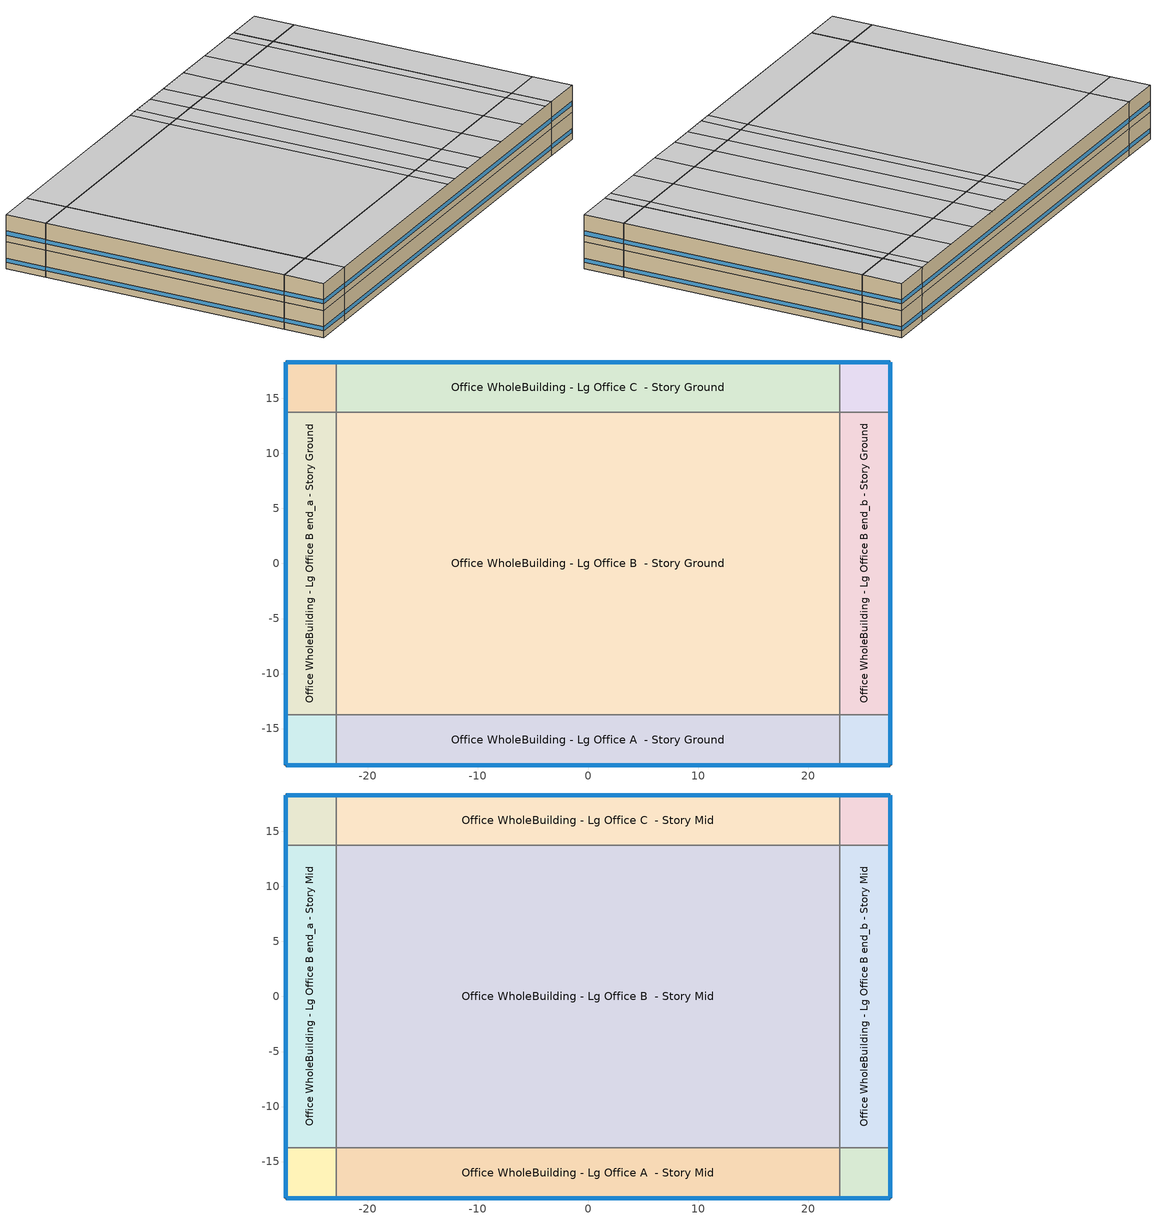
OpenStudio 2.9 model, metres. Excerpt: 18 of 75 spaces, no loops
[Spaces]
Office WholeBuilding - Lg Office A end_a - Story Ground
 floor ground: -27.47,-18.31 -27.47,-13.74 -22.9,-13.74 -22.9,-18.31 z0
 wall outside: -27.47,-13.74 -27.47,-18.31 -22.9,-18.31 z0:3.05
 wall to Office WholeBuilding - Lg Office B end_a - Story Ground: -22.9,-13.74 -27.47,-13.74 z0:3.05
 wall to Office WholeBuilding - Lg Office A  - Story Ground: -22.9,-18.31 -22.9,-13.74 z0:3.05
 window: -27.47,-13.77 -27.47,-18.29 / -27.44,-18.31 -22.92,-18.31 z0.76:1.22
Office WholeBuilding - Lg Office B end_a - Story Ground
 floor ground: -27.47,-13.74 -27.47,13.74 -22.9,13.74 -22.9,-13.74 z0
 wall outside: -27.47,13.74 -27.47,-13.74 z0:3.05
 wall to Office WholeBuilding - Lg Office C end_a - Story Ground: -22.9,13.74 -27.47,13.74 z0:3.05
 wall to Office WholeBuilding - Lg Office B  - Story Ground: -22.9,-13.74 -22.9,13.74 z0:3.05
 window: -27.47,13.71 -27.47,-13.71 z0.76:1.22
Office WholeBuilding - Lg Office C end_a - Story Ground
 floor ground: -27.47,13.74 -27.47,18.31 -22.9,18.31 -22.9,13.74 z0
 wall outside: -22.9,18.31 -27.47,18.31 -27.47,13.74 z0:3.05
 wall to Office WholeBuilding - Lg Office C  - Story Ground: -22.9,13.74 -22.9,18.31 z0:3.05
 window: -22.92,18.31 -27.44,18.31 / -27.47,18.29 -27.47,13.77 z0.76:1.22
Office WholeBuilding - Lg Office A  - Story Ground
 floor ground: -22.9,-18.31 -22.9,-13.74 22.9,-13.74 22.9,-18.31 z0
 wall outside: -22.9,-18.31 22.9,-18.31 z0:3.05
 wall to Office WholeBuilding - Lg Office B  - Story Ground: 22.9,-13.74 -22.9,-13.74 z0:3.05
 wall to Office WholeBuilding - Lg Office A end_b - Story Ground: 22.9,-18.31 22.9,-13.74 z0:3.05
 window: -22.87,-18.31 22.87,-18.31 z0.76:1.22
Office WholeBuilding - Lg Office B  - Story Ground
 floor ground: -22.9,-13.74 -22.9,13.74 22.9,13.74 22.9,-13.74 z0
 wall to Office WholeBuilding - Lg Office C  - Story Ground: 22.9,13.74 -22.9,13.74 z0:3.05
 wall to Office WholeBuilding - Lg Office B end_b - Story Ground: 22.9,-13.74 22.9,13.74 z0:3.05
Office WholeBuilding - Lg Office C  - Story Ground
 floor ground: -22.9,13.74 -22.9,18.31 22.9,18.31 22.9,13.74 z0
 wall outside: 22.9,18.31 -22.9,18.31 z0:3.05
 wall to Office WholeBuilding - Lg Office C end_b - Story Ground: 22.9,13.74 22.9,18.31 z0:3.05
 window: 22.87,18.31 -22.87,18.31 z0.76:1.22
Office WholeBuilding - Lg Office A end_b - Story Ground
 floor ground: 22.9,-18.31 22.9,-13.74 27.47,-13.74 27.47,-18.31 z0
 wall outside: 22.9,-18.31 27.47,-18.31 27.47,-13.74 z0:3.05
 wall to Office WholeBuilding - Lg Office B end_b - Story Ground: 27.47,-13.74 22.9,-13.74 z0:3.05
 window: 27.47,-18.29 27.47,-13.77 / 22.92,-18.31 27.44,-18.31 z0.76:1.22
Office WholeBuilding - Lg Office B end_b - Story Ground
 floor ground: 22.9,-13.74 22.9,13.74 27.47,13.74 27.47,-13.74 z0
 wall outside: 27.47,-13.74 27.47,13.74 z0:3.05
 wall to Office WholeBuilding - Lg Office C end_b - Story Ground: 27.47,13.74 22.9,13.74 z0:3.05
 window: 27.47,-13.71 27.47,13.71 z0.76:1.22
Office WholeBuilding - Lg Office C end_b - Story Ground
 floor ground: 22.9,13.74 22.9,18.31 27.47,18.31 27.47,13.74 z0
 wall outside: 27.47,13.74 27.47,18.31 22.9,18.31 z0:3.05
 window: 27.44,18.31 22.92,18.31 / 27.47,13.77 27.47,18.29 z0.76:1.22
Office WholeBuilding - Lg Office A end_a - Story Mid
 floor to Office WholeBuilding - Lg Office A end_a - Story Ground: -27.47,-18.31 -27.47,-13.74 -22.9,-13.74 -22.9,-18.31 z3.05
 wall outside: -27.47,-13.74 -27.47,-18.31 -22.9,-18.31 z3.05:6.1
 wall to Office WholeBuilding - Lg Office B end_a - Story Mid: -22.9,-13.74 -27.47,-13.74 z3.05:6.1
 wall to Office WholeBuilding - Lg Office A  - Story Mid: -22.9,-18.31 -22.9,-13.74 z3.05:6.1
 window: -27.44,-18.31 -22.92,-18.31 / -27.47,-13.77 -27.47,-18.29 z3.81:4.27
 ceiling to Office WholeBuilding - Lg Office A end_a - Story Mid2: -22.9,-18.31 -22.9,-13.74 -27.47,-13.74 -27.47,-18.31 z6.1
Office WholeBuilding - Lg Office B end_a - Story Mid
 floor to Office WholeBuilding - Lg Office B end_a - Story Ground: -27.47,-13.74 -27.47,13.74 -22.9,13.74 -22.9,-13.74 z3.05
 wall outside: -27.47,13.74 -27.47,-13.74 z3.05:6.1
 wall to Office WholeBuilding - Lg Office C end_a - Story Mid: -22.9,13.74 -27.47,13.74 z3.05:6.1
 wall to Office WholeBuilding - Lg Office B  - Story Mid: -22.9,-13.74 -22.9,13.74 z3.05:6.1
 window: -27.47,13.71 -27.47,-13.71 z3.81:4.27
 ceiling to Office WholeBuilding - Lg Office B end_a - Story Mid2: -22.9,-13.74 -22.9,13.74 -27.47,13.74 -27.47,-13.74 z6.1
Office WholeBuilding - Lg Office C end_a - Story Mid
 floor to Office WholeBuilding - Lg Office C end_a - Story Ground: -27.47,13.74 -27.47,18.31 -22.9,18.31 -22.9,13.74 z3.05
 wall outside: -22.9,18.31 -27.47,18.31 -27.47,13.74 z3.05:6.1
 wall to Office WholeBuilding - Lg Office C  - Story Mid: -22.9,13.74 -22.9,18.31 z3.05:6.1
 window: -22.92,18.31 -27.44,18.31 / -27.47,18.29 -27.47,13.77 z3.81:4.27
 ceiling to Office WholeBuilding - Lg Office C end_a - Story Mid2: -22.9,13.74 -22.9,18.31 -27.47,18.31 -27.47,13.74 z6.1
Office WholeBuilding - Lg Office A  - Story Mid
 floor to Office WholeBuilding - Lg Office A  - Story Ground: -22.9,-18.31 -22.9,-13.74 22.9,-13.74 22.9,-18.31 z3.05
 wall outside: -22.9,-18.31 22.9,-18.31 z3.05:6.1
 wall to Office WholeBuilding - Lg Office B  - Story Mid: 22.9,-13.74 -22.9,-13.74 z3.05:6.1
 wall to Office WholeBuilding - Lg Office A end_b - Story Mid: 22.9,-18.31 22.9,-13.74 z3.05:6.1
 window: -22.87,-18.31 22.87,-18.31 z3.81:4.27
 ceiling to Office WholeBuilding - Lg Office A  - Story Mid2: 0,-18.31 0,-13.74 -22.9,-13.74 -22.9,-18.31 z6.1
 ceiling to SecondarySchool Auditorium A  - Story Mid2: 21.58,-18.31 21.58,-13.74 16.56,-13.74 16.56,-18.31 z6.1
 ceiling to SecondarySchool Cafeteria A  - Story Mid2: 11.77,-18.31 11.77,-13.74 7.39,-13.74 7.39,-18.31 z6.1
 ceiling to SecondarySchool Library A  - Story Mid2: 22.9,-18.31 22.9,-13.74 21.58,-13.74 21.58,-18.31 z6.1
 ceiling to SecondarySchool Kitchen A  - Story Mid2: 1.51,-18.31 1.51,-13.74 0,-13.74 0,-18.31 z6.1
 ceiling to SecondarySchool Mechanical A  - Story Mid2: 16.56,-18.31 16.56,-13.74 11.77,-13.74 11.77,-18.31 z6.1
 ceiling to SecondarySchool Lobby A  - Story Mid2: 4.45,-18.31 4.45,-13.74 1.51,-13.74 1.51,-18.31 z6.1
 ceiling to SecondarySchool Restroom A  - Story Mid2: 7.39,-18.31 7.39,-13.74 4.45,-13.74 4.45,-18.31 z6.1
Office WholeBuilding - Lg Office B  - Story Mid
 floor to Office WholeBuilding - Lg Office B  - Story Ground: -22.9,-13.74 -22.9,13.74 22.9,13.74 22.9,-13.74 z3.05
 wall to Office WholeBuilding - Lg Office C  - Story Mid: 22.9,13.74 -22.9,13.74 z3.05:6.1
 wall to Office WholeBuilding - Lg Office B end_b - Story Mid: 22.9,-13.74 22.9,13.74 z3.05:6.1
 ceiling to Office WholeBuilding - Lg Office B  - Story Mid2: 0,-13.74 0,13.74 -22.9,13.74 -22.9,-13.74 z6.1
 ceiling to SecondarySchool Auditorium B  - Story Mid2: 21.58,-13.74 21.58,13.74 16.56,13.74 16.56,-13.74 z6.1
 ceiling to SecondarySchool Cafeteria B  - Story Mid2: 11.77,-13.74 11.77,13.74 7.39,13.74 7.39,-13.74 z6.1
 ceiling to SecondarySchool Library B  - Story Mid2: 22.9,-13.74 22.9,13.74 21.58,13.74 21.58,-13.74 z6.1
 ceiling to SecondarySchool Kitchen B  - Story Mid2: 1.51,-13.74 1.51,13.74 0,13.74 0,-13.74 z6.1
 ceiling to SecondarySchool Mechanical B  - Story Mid2: 16.56,-13.74 16.56,13.74 11.77,13.74 11.77,-13.74 z6.1
 ceiling to SecondarySchool Lobby B  - Story Mid2: 4.45,-13.74 4.45,13.74 1.51,13.74 1.51,-13.74 z6.1
 ceiling to SecondarySchool Restroom B  - Story Mid2: 7.39,-13.74 7.39,13.74 4.45,13.74 4.45,-13.74 z6.1
Office WholeBuilding - Lg Office C  - Story Mid
 floor to Office WholeBuilding - Lg Office C  - Story Ground: -22.9,13.74 -22.9,18.31 22.9,18.31 22.9,13.74 z3.05
 wall outside: 22.9,18.31 -22.9,18.31 z3.05:6.1
 wall to Office WholeBuilding - Lg Office C end_b - Story Mid: 22.9,13.74 22.9,18.31 z3.05:6.1
 window: 22.87,18.31 -22.87,18.31 z3.81:4.27
 ceiling to Office WholeBuilding - Lg Office C  - Story Mid2: 0,13.74 0,18.31 -22.9,18.31 -22.9,13.74 z6.1
 ceiling to SecondarySchool Auditorium C  - Story Mid2: 21.58,13.74 21.58,18.31 16.56,18.31 16.56,13.74 z6.1
 ceiling to SecondarySchool Cafeteria C  - Story Mid2: 11.77,13.74 11.77,18.31 7.39,18.31 7.39,13.74 z6.1
 ceiling to SecondarySchool Library C  - Story Mid2: 22.9,13.74 22.9,18.31 21.58,18.31 21.58,13.74 z6.1
 ceiling to SecondarySchool Kitchen C  - Story Mid2: 1.51,13.74 1.51,18.31 0,18.31 0,13.74 z6.1
 ceiling to SecondarySchool Mechanical C  - Story Mid2: 16.56,13.74 16.56,18.31 11.77,18.31 11.77,13.74 z6.1
 ceiling to SecondarySchool Lobby C  - Story Mid2: 4.45,13.74 4.45,18.31 1.51,18.31 1.51,13.74 z6.1
 ceiling to SecondarySchool Restroom C  - Story Mid2: 7.39,13.74 7.39,18.31 4.45,18.31 4.45,13.74 z6.1
Office WholeBuilding - Lg Office A end_b - Story Mid
 floor to Office WholeBuilding - Lg Office A end_b - Story Ground: 22.9,-18.31 22.9,-13.74 27.47,-13.74 27.47,-18.31 z3.05
 wall outside: 22.9,-18.31 27.47,-18.31 27.47,-13.74 z3.05:6.1
 wall to Office WholeBuilding - Lg Office B end_b - Story Mid: 27.47,-13.74 22.9,-13.74 z3.05:6.1
 window: 22.92,-18.31 27.44,-18.31 / 27.47,-18.29 27.47,-13.77 z3.81:4.27
 ceiling to SecondarySchool Library A  - Story Mid2: 27.47,-18.31 27.47,-13.74 22.9,-13.74 22.9,-18.31 z6.1
Office WholeBuilding - Lg Office B end_b - Story Mid
 floor to Office WholeBuilding - Lg Office B end_b - Story Ground: 22.9,-13.74 22.9,13.74 27.47,13.74 27.47,-13.74 z3.05
 wall outside: 27.47,-13.74 27.47,13.74 z3.05:6.1
 wall to Office WholeBuilding - Lg Office C end_b - Story Mid: 27.47,13.74 22.9,13.74 z3.05:6.1
 window: 27.47,-13.71 27.47,13.71 z3.81:4.27
 ceiling to SecondarySchool Library B  - Story Mid2: 27.47,-13.74 27.47,13.74 22.9,13.74 22.9,-13.74 z6.1
Office WholeBuilding - Lg Office C end_b - Story Mid
 floor to Office WholeBuilding - Lg Office C end_b - Story Ground: 22.9,13.74 22.9,18.31 27.47,18.31 27.47,13.74 z3.05
 wall outside: 27.47,13.74 27.47,18.31 22.9,18.31 z3.05:6.1
 window: 27.44,18.31 22.92,18.31 / 27.47,13.77 27.47,18.29 z3.81:4.27
 ceiling to SecondarySchool Library C  - Story Mid2: 27.47,13.74 27.47,18.31 22.9,18.31 22.9,13.74 z6.1
[Site]
Buffalo Niagara Intl Ap_NY_USA: Latitude {deg}=42.93; Longitude {deg}=-78.73; Time Zone {hr}=-5; Elevation {m}=215; Terrain=City
[Site:WaterMainsTemperature]
Calculation Method=Correlation; Annual Average Outdoor Air Temperature {C}=8.96667; Maximum Difference In Monthly Average Outdoor Air Temperatures {deltaC}=26.2
[SizingPeriod:DesignDay] Barometric Pressure {Pa}=98769; Sky Clearness=0; Rain Indicator=0; Snow Indicator=0; Day of Month=21; Daylight Saving Time Indicator=0; Humidity Indicating Type=Wetbulb; Dry-Bulb Temperature Range Modifier Type=DefaultMultipliers
Name | Maximum Dry-Bulb Temperature {C} | Daily Dry-Bulb Temperature Range {deltaC} | Humidity Indicating Conditions at Maximum Dry-Bulb | Wind Speed {m/s} | Wind Direction {deg} | Month | Day Type | Solar Model Indicator | ASHRAE Taub | ASHRAE Taud
Buffalo Niagara Intl Ap Ann Clg .4% Condns DB=>MWB 1 | 30.3 | 9.3 | 21.8 | 5.7 | 240 | 7 | SummerDesignDay | ASHRAETau | 0.462 | 2.001
Buffalo Niagara Intl Ap Ann Clg .4% Condns WB=>MDB 1 | 27.8 | 9.3 | 23.8 | 5.7 | 240 | 7 | SummerDesignDay | ASHRAETau | 0.462 | 2.001
Buffalo Niagara Intl Ap Ann Htg 99.6% Condns DB 1 | -16.3 | 0 | -16.3 | 5.1 | 270 | 1 | WinterDesignDay | ASHRAEClearSky
[ClimateZones]
Climate Zone Institution Name 1=ASHRAE; Climate Zone Document Name 1=ANSI/ASHRAE Standard 169; Climate Zone Document Year 1=2006; Climate Zone Value 1=6A
[Building]
DOE Ref Pre-1980|LargeOffice|SecondarySchool: Default Construction Set=Res DOE Ref Pre-1980 - Office - ASHRAE 169-2013-6A; Standards Building Type=Office
[Site:GroundTemperature:BuildingSurface]
19.527, 19.502, 19.536, 19.598, 20.002, 21.64, 22.225, 22.375, 21.449, 20.121, 19.802, 19.633
[DefaultConstructionSet]
Res DOE Ref Pre-1980 - Office - ASHRAE 169-2013-6A: Default Exterior Surface Constructions=Default Surface Constructions 1; Default Interior Surface Constructions=Default Surface Constructions 2; Default Ground Contact Surface Constructions=Default Surface Constructions 3; Default Exterior SubSurface Constructions=Default Sub Surface Constructions 1; Default Interior SubSurface Constructions=Default Sub Surface Constructions 2; Interior Partition Construction=Typical Interior Partition
[DefaultSurfaceConstructions]
Name | Floor Construction | Wall Construction | Roof Ceiling Construction
Default Surface Constructions 1 | Typical Insulated Exterior Mass Floor | Typical Insulated Exterior Mass Wall R-6.9 | Typical IEAD Roof R-16.67
Default Surface Constructions 2 | Typical Interior Floor | Typical Interior Wall | Typical Interior Ceiling
Default Surface Constructions 3 | ext-slab-mass | Typical Insulated Basement Mass Wall
[Construction]
Typical Insulated Exterior Mass Floor: 4 in. Normalweight Concrete Floor, Typical Carpet Pad
Typical Insulated Exterior Mass Wall R-6.9: 1IN Stucco, 8IN CONCRETE HW RefBldg, Typical Insulation R-4.51, 1/2IN Gypsum
Typical IEAD Roof R-16.67: Roof Membrane, Typical Insulation R-15.55, Metal Roof Surface
Typical Interior Floor: 100mm Normalweight concrete floor, CP02 CARPET PAD
Typical Interior Wall: G01 13mm gypsum board, G01 13mm gypsum board
Typical Interior Ceiling: CP02 CARPET PAD, 100mm Normalweight concrete floor
ext-slab-mass: HW CONCRETE, CP02 CARPET PAD
Typical Insulated Basement Mass Wall: 8 in. Concrete Block Basement Wall
U 0.62 SHGC 0.41 Simple Glazing Window U-0.62 SHGC 0.41: U 0.62 SHGC 0.41 Simple Glazing U-1.23 SHGC 0.41
U 0.62 SHGC 0.41 Simple Glazing Window U-0.62 SHGC 0.41 1: U 0.62 SHGC 0.41 Simple Glazing U-1.23 SHGC 0.41 1
Typical Insulated Metal Door: F08 Metal surface, Typical Insulation
U 0.88 SHGC 0.16 Sgl Ref-A-L Clr 6mm: REF A CLEAR LO 6MM
Typical Overhead Door: Typical Insulation
Typical Interior Window: Clear 3mm
Typical Interior Door; Typical Interior Partition: G05 25mm wood
InteriorFurnishings 1: Std Wood 6inch 1
[Material:NoMass] Roughness=Smooth; Thermal Absorptance=0.9; Solar Absorptance=0.7
Name | Thermal Resistance {m2-K/W} | Visible Absorptance
Typical Insulation R-4.51 | 0.793917 | 0.7
Typical Carpet Pad; CP02 CARPET PAD | 0.21648 | 0.8
Typical Insulation R-15.55 | 2.73841 | 0.7
Typical Insulation | 0.0282222 | 0.7
[Material]
Name | Roughness | Thickness {m} | Conductivity {W/m-K} | Density {kg/m3} | Specific Heat {J/kg-K} | Thermal Absorptance | Solar Absorptance | Visible Absorptance
4 in. Normalweight Concrete Floor | MediumRough | 0.1016 | 2.31 | 2322 | 832 | 0.9 | 0.7 | 0.7
1IN Stucco | Smooth | 0.0253 | 0.6918 | 1858 | 837 | 0.9 | 0.7 | 0.92
8IN CONCRETE HW RefBldg | Rough | 0.2032 | 1.311 | 2240 | 836.8 | 0.9 | 0.7 | 0.7
1/2IN Gypsum | Smooth | 0.0127 | 0.16 | 784.9 | 830 | 0.9 | 0.4 | 0.4
Roof Membrane | VeryRough | 0.0095 | 0.16 | 1121.29 | 1460 | 0.9 | 0.7 | 0.7
Metal Roof Surface; F08 Metal surface | Smooth | 0.0008 | 45.28 | 7824 | 500 | 0.9 | 0.7 | 0.7
100mm Normalweight concrete floor | MediumRough | 0.1016 | 2.31045 | 2322 | 832.557 |  | 0 | 0
G01 13mm gypsum board | Smooth | 0.0127 | 0.160031 | 800.001 | 1090.73 | 0.9 | 0.7 | 0.5
HW CONCRETE | Rough | 0.1016 | 1.31125 | 2240 | 837.36 | 0.9 | 0.7 | 0.7
8 in. Concrete Block Basement Wall | MediumRough | 0.2032 | 1.326 | 1842 | 912 | 0.9 | 0.7 | 0.7
G05 25mm wood | MediumSmooth | 0.0254 | 0.15 | 608 | 1630 | 0.9 | 0.5 | 0.5
Std Wood 6inch 1 | MediumSmooth | 0.15 | 0.12 | 540 | 1210 | 0.9 | 0.7 | 0.7
[DefaultSubSurfaceConstructions]
Name | Fixed Window Construction | Operable Window Construction | Door Construction | Glass Door Construction | Overhead Door Construction | Tubular Daylight Dome Construction | Tubular Daylight Diffuser Construction
Default Sub Surface Constructions 1 | U 0.62 SHGC 0.41 Simple Glazing Window U-0.62 SHGC 0.41 | U 0.62 SHGC 0.41 Simple Glazing Window U-0.62 SHGC 0.41 1 | Typical Insulated Metal Door | U 0.88 SHGC 0.16 Sgl Ref-A-L Clr 6mm | Typical Overhead Door | Typical Interior Window | Typical Interior Window
Default Sub Surface Constructions 2 | Typical Interior Window | Typical Interior Window | Typical Interior Door
[WindowMaterial:SimpleGlazingSystem] U-Factor {W/m2-K}=7; Solar Heat Gain Coefficient=0.41; Visible Transmittance=0.32
U 0.62 SHGC 0.41 Simple Glazing U-1.23 SHGC 0.41; U 0.62 SHGC 0.41 Simple Glazing U-1.23 SHGC 0.41 1
[WindowMaterial:Glazing] Optical Data Type=SpectralAverage; Infrared Transmittance at Normal Incidence=0; Front Side Infrared Hemispherical Emissivity=0.84; Conductivity {W/m-K}=0.9; Dirt Correction Factor for Solar and Visible Transmittance=1; Solar Diffusing=No
Name | Thickness {m} | Solar Transmittance at Normal Incidence | Front Side Solar Reflectance at Normal Incidence | Back Side Solar Reflectance at Normal Incidence | Visible Transmittance at Normal Incidence | Front Side Visible Reflectance at Normal Incidence | Back Side Visible Reflectance at Normal Incidence | Back Side Infrared Hemispherical Emissivity
REF A CLEAR LO 6MM | 0.006 | 0.066 | 0.341 | 0.493 | 0.08 | 0.41 | 0.37 | 0.4
Clear 3mm | 0.003 | 0.837 | 0.075 | 0.075 | 0.898 | 0.081 | 0.081 | 0.84
[BuildingStory] Nominal Floor to Floor Height {m}=3.048
Name | Nominal Z Coordinate {m}
Story Ground | 0
Story Mid | 3.048
[Space]
Name | Space Type | Building Story | Thermal Zone
Office WholeBuilding - Lg Office A end_a - Story Ground | Story Ground Blended Space Type | Story Ground | Zone Office WholeBuilding - Lg Office A end_a - Story Ground
Office WholeBuilding - Lg Office B end_a - Story Ground | Story Ground Blended Space Type | Story Ground | Zone Office WholeBuilding - Lg Office B end_a - Story Ground
Office WholeBuilding - Lg Office C end_a - Story Ground | Story Ground Blended Space Type | Story Ground | Zone Office WholeBuilding - Lg Office C end_a - Story Ground
Office WholeBuilding - Lg Office A  - Story Ground | Story Ground Blended Space Type | Story Ground | Zone Office WholeBuilding - Lg Office A  - Story Ground
Office WholeBuilding - Lg Office B  - Story Ground | Story Ground Blended Space Type | Story Ground | Zone Office WholeBuilding - Lg Office B  - Story Ground
Office WholeBuilding - Lg Office C  - Story Ground | Story Ground Blended Space Type | Story Ground | Zone Office WholeBuilding - Lg Office C  - Story Ground
Office WholeBuilding - Lg Office A end_b - Story Ground | Story Ground Blended Space Type | Story Ground | Zone Office WholeBuilding - Lg Office A end_b - Story Ground
Office WholeBuilding - Lg Office B end_b - Story Ground | Story Ground Blended Space Type | Story Ground | Zone Office WholeBuilding - Lg Office B end_b - Story Ground
Office WholeBuilding - Lg Office C end_b - Story Ground | Story Ground Blended Space Type | Story Ground | Zone Office WholeBuilding - Lg Office C end_b - Story Ground
Office WholeBuilding - Lg Office A end_a - Story Mid | Story Mid Blended Space Type | Story Mid | Zone Office WholeBuilding - Lg Office A end_a - Story Mid
Office WholeBuilding - Lg Office B end_a - Story Mid | Story Mid Blended Space Type | Story Mid | Zone Office WholeBuilding - Lg Office B end_a - Story Mid
Office WholeBuilding - Lg Office C end_a - Story Mid | Story Mid Blended Space Type | Story Mid | Zone Office WholeBuilding - Lg Office C end_a - Story Mid
Office WholeBuilding - Lg Office A  - Story Mid | Story Mid Blended Space Type | Story Mid | Zone Office WholeBuilding - Lg Office A  - Story Mid
Office WholeBuilding - Lg Office B  - Story Mid | Story Mid Blended Space Type | Story Mid | Zone Office WholeBuilding - Lg Office B  - Story Mid
Office WholeBuilding - Lg Office C  - Story Mid | Story Mid Blended Space Type | Story Mid | Zone Office WholeBuilding - Lg Office C  - Story Mid
Office WholeBuilding - Lg Office A end_b - Story Mid | Story Mid Blended Space Type | Story Mid | Zone Office WholeBuilding - Lg Office A end_b - Story Mid
Office WholeBuilding - Lg Office B end_b - Story Mid | Story Mid Blended Space Type | Story Mid | Zone Office WholeBuilding - Lg Office B end_b - Story Mid
Office WholeBuilding - Lg Office C end_b - Story Mid | Story Mid Blended Space Type | Story Mid | Zone Office WholeBuilding - Lg Office C end_b - Story Mid
[ThermalZone] Multiplier=1; Use Ideal Air Loads=No
Name | Thermostat
Zone Office WholeBuilding - Lg Office A end_a - Story Ground | Office WholeBuilding - Lg Office - DOE Ref Pre-1980 Thermostat 2
Zone Office WholeBuilding - Lg Office B end_a - Story Ground | Office WholeBuilding - Lg Office - DOE Ref Pre-1980 Thermostat 1
Zone Office WholeBuilding - Lg Office C end_a - Story Ground | Office WholeBuilding - Lg Office - DOE Ref Pre-1980 Thermostat 6
Zone Office WholeBuilding - Lg Office A  - Story Ground | Office WholeBuilding - Lg Office - DOE Ref Pre-1980 Thermostat 9
Zone Office WholeBuilding - Lg Office B  - Story Ground | Office WholeBuilding - Lg Office - DOE Ref Pre-1980 Thermostat 10
Zone Office WholeBuilding - Lg Office C  - Story Ground | Office WholeBuilding - Lg Office - DOE Ref Pre-1980 Thermostat 11
Zone Office WholeBuilding - Lg Office A end_b - Story Ground | Office WholeBuilding - Lg Office - DOE Ref Pre-1980 Thermostat 5
Zone Office WholeBuilding - Lg Office B end_b - Story Ground | Office WholeBuilding - Lg Office - DOE Ref Pre-1980 Thermostat
Zone Office WholeBuilding - Lg Office C end_b - Story Ground | Office WholeBuilding - Lg Office - DOE Ref Pre-1980 Thermostat 4
Zone Office WholeBuilding - Lg Office A end_a - Story Mid | Office WholeBuilding - Lg Office - DOE Ref Pre-1980 Thermostat 12
Zone Office WholeBuilding - Lg Office B end_a - Story Mid | Office WholeBuilding - Lg Office - DOE Ref Pre-1980 Thermostat 13
Zone Office WholeBuilding - Lg Office C end_a - Story Mid | Office WholeBuilding - Lg Office - DOE Ref Pre-1980 Thermostat 14
Zone Office WholeBuilding - Lg Office A  - Story Mid | Office WholeBuilding - Lg Office - DOE Ref Pre-1980 Thermostat 15
Zone Office WholeBuilding - Lg Office B  - Story Mid | Office WholeBuilding - Lg Office - DOE Ref Pre-1980 Thermostat 16
Zone Office WholeBuilding - Lg Office C  - Story Mid | Office WholeBuilding - Lg Office - DOE Ref Pre-1980 Thermostat 17
Zone Office WholeBuilding - Lg Office A end_b - Story Mid | Office WholeBuilding - Lg Office - DOE Ref Pre-1980 Thermostat 3
Zone Office WholeBuilding - Lg Office B end_b - Story Mid | Office WholeBuilding - Lg Office - DOE Ref Pre-1980 Thermostat 18
Zone Office WholeBuilding - Lg Office C end_b - Story Mid | Office WholeBuilding - Lg Office - DOE Ref Pre-1980 Thermostat 19
[Sizing:Zone] Zone Cooling Design Supply Air Temperature Input Method=SupplyAirTemperature; Zone Cooling Design Supply Air Temperature {C}=14; Zone Cooling Design Supply Air Temperature Difference {deltaC}=11.11; Zone Heating Design Supply Air Temperature Input Method=SupplyAirTemperature; Zone Heating Design Supply Air Temperature {C}=40; Zone Heating Design Supply Air Temperature Difference {deltaC}=11.11; Zone Cooling Design Supply Air Humidity Ratio {kg-H2O/kg-air}=0.0085; Zone Heating Design Supply Air Humidity Ratio {kg-H2O/kg-air}=0.008; Cooling Design Air Flow Method=DesignDay; Heating Design Air Flow Method=DesignDay; Account for Dedicated Outdoor Air System=No; Dedicated Outdoor Air System Control Strategy=NeutralSupplyAir; Dedicated Outdoor Air Low Setpoint Temperature for Design {C}=autosize; Dedicated Outdoor Air High Setpoint Temperature for Design {C}=autosize
Zone Office WholeBuilding - Lg Office A end_a - Story Ground; Zone Office WholeBuilding - Lg Office B end_a - Story Ground; Zone Office WholeBuilding - Lg Office C end_a - Story Ground; Zone Office WholeBuilding - Lg Office A  - Story Ground; Zone Office WholeBuilding - Lg Office B  - Story Ground; Zone Office WholeBuilding - Lg Office C  - Story Ground; Zone Office WholeBuilding - Lg Office A end_b - Story Ground; Zone Office WholeBuilding - Lg Office B end_b - Story Ground; Zone Office WholeBuilding - Lg Office C end_b - Story Ground; Zone Office WholeBuilding - Lg Office A end_a - Story Mid; Zone Office WholeBuilding - Lg Office B end_a - Story Mid; Zone Office WholeBuilding - Lg Office C end_a - Story Mid; Zone Office WholeBuilding - Lg Office A  - Story Mid; Zone Office WholeBuilding - Lg Office B  - Story Mid; Zone Office WholeBuilding - Lg Office C  - Story Mid; Zone Office WholeBuilding - Lg Office A end_b - Story Mid; Zone Office WholeBuilding - Lg Office B end_b - Story Mid; Zone Office WholeBuilding - Lg Office C end_b - Story Mid; Zone Office WholeBuilding - Lg Office A end_a - Story Mid2; Zone Office WholeBuilding - Lg Office B end_a - Story Mid2; Zone Office WholeBuilding - Lg Office C end_a - Story Mid2; Zone Office WholeBuilding - Lg Office A  - Story Mid2; Zone Office WholeBuilding - Lg Office B  - Story Mid2; Zone Office WholeBuilding - Lg Office C  - Story Mid2; Zone SecondarySchool Kitchen A  - Story Mid2; Zone SecondarySchool Kitchen B  - Story Mid2; Zone SecondarySchool Kitchen C  - Story Mid2; Zone SecondarySchool Lobby A  - Story Mid2; Zone SecondarySchool Lobby B  - Story Mid2; Zone SecondarySchool Lobby C  - Story Mid2; Zone SecondarySchool Restroom A  - Story Mid2; Zone SecondarySchool Restroom B  - Story Mid2; Zone SecondarySchool Restroom C  - Story Mid2; Zone SecondarySchool Cafeteria A  - Story Mid2; Zone SecondarySchool Cafeteria B  - Story Mid2; Zone SecondarySchool Cafeteria C  - Story Mid2; Zone SecondarySchool Mechanical A  - Story Mid2; Zone SecondarySchool Mechanical B  - Story Mid2; Zone SecondarySchool Mechanical C  - Story Mid2; Zone SecondarySchool Auditorium A  - Story Mid2; Zone SecondarySchool Auditorium B  - Story Mid2; Zone SecondarySchool Auditorium C  - Story Mid2; Zone SecondarySchool Library A  - Story Mid2; Zone SecondarySchool Library B  - Story Mid2; Zone SecondarySchool Library C  - Story Mid2; Zone SecondarySchool Classroom A end_a - Story Mid3; Zone SecondarySchool Corridor B end_a - Story Mid3; Zone SecondarySchool Classroom C end_a - Story Mid3; Zone SecondarySchool Classroom A  - Story Mid3; Zone SecondarySchool Corridor B  - Story Mid3; Zone SecondarySchool Classroom C  - Story Mid3; Zone SecondarySchool Auditorium A  - Story Mid3; Zone SecondarySchool Auditorium B  - Story Mid3; Zone SecondarySchool Auditorium C  - Story Mid3; Zone SecondarySchool Office A  - Story Mid3; Zone SecondarySchool Office B  - Story Mid3; Zone SecondarySchool Office C  - Story Mid3; Zone SecondarySchool Gym - audience A  - Story Mid3; Zone SecondarySchool Gym - audience B  - Story Mid3; Zone SecondarySchool Gym - audience C  - Story Mid3; Zone SecondarySchool Gym A  - Story Mid3; Zone SecondarySchool Gym B  - Story Mid3; Zone SecondarySchool Gym C  - Story Mid3; Zone SecondarySchool Gym A end_b - Story Mid3; Zone SecondarySchool Gym B end_b - Story Mid3; Zone SecondarySchool Gym C end_b - Story Mid3; Zone SecondarySchool Classroom A end_a - Story Top; Zone SecondarySchool Corridor B end_a - Story Top; Zone SecondarySchool Classroom C end_a - Story Top; Zone SecondarySchool Classroom A  - Story Top; Zone SecondarySchool Corridor B  - Story Top; Zone SecondarySchool Classroom C  - Story Top; Zone SecondarySchool Classroom A end_b - Story Top; Zone SecondarySchool Corridor B end_b - Story Top; Zone SecondarySchool Classroom C end_b - Story Top
[Zone equipment]
Zone SecondarySchool Kitchen A  - Story Mid2: Zone SecondarySchool Kitchen A  - Story Mid2 Exhaust Fan
Zone SecondarySchool Kitchen B  - Story Mid2: Zone SecondarySchool Kitchen B  - Story Mid2 Exhaust Fan
Zone SecondarySchool Kitchen C  - Story Mid2: Zone SecondarySchool Kitchen C  - Story Mid2 Exhaust Fan
Zone SecondarySchool Restroom A  - Story Mid2: Zone SecondarySchool Restroom A  - Story Mid2 Exhaust Fan
Zone SecondarySchool Restroom B  - Story Mid2: Zone SecondarySchool Restroom B  - Story Mid2 Exhaust Fan
Zone SecondarySchool Restroom C  - Story Mid2: Zone SecondarySchool Restroom C  - Story Mid2 Exhaust Fan
[People:Definition]
Office WholeBuilding - Lg Office People Definition: Number of People Calculation Method=People/Area; People per Space Floor Area {person/m2}=0.0538196; Fraction Radiant=0.3
[Lights:Definition]
Office WholeBuilding - Lg Office Lights Definition: Design Level Calculation Method=Watts/Area; Watts per Space Floor Area {W/m2}=16.1459; Fraction Radiant=0.7; Fraction Visible=0.2
[ElectricEquipment:Definition] Design Level Calculation Method=Watts/Area
Name | Watts per Space Floor Area {W/m2} | Fraction Radiant | Fraction Lost
Office WholeBuilding - Lg Office Elec Equip Definition | 10.7639 | 0.5
Elevator Lift Motor 1 - pre-normalized value was 14610 W. | 7.26123 | 0 | 1
[DesignSpecification:OutdoorAir] Outdoor Air Method=Sum; Outdoor Air Flow per Person {m3/s-person}=0.00943895
Blended OA; Blended OA 1
[SpaceInfiltration:DesignFlowRate] Schedule=Always On Discrete; Design Flow Rate Calculation Method=Flow/ExteriorArea; Constant Term Coefficient=1; Temperature Term Coefficient=0; Velocity Term Coefficient=0; Velocity Squared Term Coefficient=0
Name | Space or SpaceType | Flow per Exterior Surface Area {m3/s-m2}
Office WholeBuilding - Lg Office A  - Story Ground Infiltration; Office WholeBuilding - Lg Office C  - Story Ground Infiltration | Story Ground Blended Space Type | 0.000256376
Office WholeBuilding - Lg Office A  - Story Mid Infiltration; Office WholeBuilding - Lg Office C  - Story Mid Infiltration | Story Mid Blended Space Type | 0.000256376
Office WholeBuilding - Lg Office A end_a - Story Ground Infiltration; Office WholeBuilding - Lg Office A end_b - Story Ground Infiltration; Office WholeBuilding - Lg Office C end_a - Story Ground Infiltration; Office WholeBuilding - Lg Office C end_b - Story Ground Infiltration | Story Ground Blended Space Type | 5.11934e-05
Office WholeBuilding - Lg Office A end_a - Story Mid Infiltration; Office WholeBuilding - Lg Office A end_b - Story Mid Infiltration; Office WholeBuilding - Lg Office C end_a - Story Mid Infiltration; Office WholeBuilding - Lg Office C end_b - Story Mid Infiltration | Story Mid Blended Space Type | 5.11934e-05
Office WholeBuilding - Lg Office B end_a - Story Ground Infiltration; Office WholeBuilding - Lg Office B end_b - Story Ground Infiltration | Story Ground Blended Space Type | 0.000153853
Office WholeBuilding - Lg Office B end_a - Story Mid Infiltration; Office WholeBuilding - Lg Office B end_b - Story Mid Infiltration | Story Mid Blended Space Type | 0.000153853
[ElectricEquipment]
Name | Electric Equipment Definition | Space or SpaceType | Schedule | Multiplier
3 Elevator Lift Motors | Elevator Lift Motor 1 - pre-normalized value was 14610 W. | Story Ground Blended Space Type | Elevator Schedule 1 | 3
Office WholeBuilding - Lg Office Elec Equip 1 | Office WholeBuilding - Lg Office Elec Equip Definition | Story Ground Blended Space Type | Large Office Bldg Equip | 1
Office WholeBuilding - Lg Office Elec Equip 2 | Office WholeBuilding - Lg Office Elec Equip Definition | Story Mid Blended Space Type | Large Office Bldg Equip | 1
[Exterior:Lights:Definition]
Name | Design Level {W}
Parking Areas and Drives Def (W/ft^2) | 0.18
Building Facades Def (W/ft^2) | 0.25
Main Entries Def (W/ft) | 30
Other Doors Def (W/ft) | 25
[Exterior:Lights] Schedule=Always On Discrete; Control Option=AstronomicalClock
Name | Exterior Lights Definition | Multiplier
Parking Areas and Drives | Parking Areas and Drives Def (W/ft^2) | 109045
Building Facades | Building Facades Def (W/ft^2) | 6007.99
Main Entries | Main Entries Def (W/ft) | 8.66304
Other Doors | Other Doors Def (W/ft) | 23.6068
[Fan:ZoneExhaust] Fan Total Efficiency=0.1595; Pressure Rise {Pa}=124.544; System Availability Manager Coupling Mode=Decoupled
Name | Availability Schedule | Maximum Flow Rate {m3/s} | Flow Fraction Schedule
Zone SecondarySchool Kitchen A  - Story Mid2 Exhaust Fan; Zone SecondarySchool Kitchen C  - Story Mid2 Exhaust Fan | SecondarySchool Kitchen Exhaust | 0.0245622 | SecondarySchool Kitchen Exhaust
Zone SecondarySchool Kitchen B  - Story Mid2 Exhaust Fan | SecondarySchool Kitchen Exhaust | 0.147635 | SecondarySchool Kitchen Exhaust
Zone SecondarySchool Restroom A  - Story Mid2 Exhaust Fan; Zone SecondarySchool Restroom C  - Story Mid2 Exhaust Fan | Always On Discrete | 0.0191968 | Always On Discrete
Zone SecondarySchool Restroom B  - Story Mid2 Exhaust Fan | Always On Discrete | 0.115385 | Always On Discrete
[EnergyManagementSystem:Sensor]
Mains_Water_Temp_Sen: Output Variable or Output Meter Index Key=Environment; Output Variable or Output Meter=Site Mains Water Temperature
[EnergyManagementSystem:Actuator]
Mains_Water_Temp_Act: Actuated Component=Mains Water Temperature; Actuated Component Type=Schedule:Constant; Actuated Component Control Type=Schedule Value
[EnergyManagementSystem:Program]
Mains_Water_Prg: SET Mains_Water_Temp_Act = Mains_Water_Temp_Sen
[EnergyManagementSystem:ProgramCallingManager]
Mains_Water_Prg_Mgr: BeginTimestepBeforePredictor; Mains_Water_Prg
[ThermostatSetpoint:DualSetpoint] Heating Setpoint Temperature Schedule=Large Office HtgSetp; Cooling Setpoint Temperature Schedule=Large Office ClgSetp
Office WholeBuilding - Lg Office - DOE Ref Pre-1980 Thermostat; Office WholeBuilding - Lg Office - DOE Ref Pre-1980 Thermostat 1; Office WholeBuilding - Lg Office - DOE Ref Pre-1980 Thermostat 2; Office WholeBuilding - Lg Office - DOE Ref Pre-1980 Thermostat 3; Office WholeBuilding - Lg Office - DOE Ref Pre-1980 Thermostat 4; Office WholeBuilding - Lg Office - DOE Ref Pre-1980 Thermostat 5; Office WholeBuilding - Lg Office - DOE Ref Pre-1980 Thermostat 6; Office WholeBuilding - Lg Office - DOE Ref Pre-1980 Thermostat 9; Office WholeBuilding - Lg Office - DOE Ref Pre-1980 Thermostat 10; Office WholeBuilding - Lg Office - DOE Ref Pre-1980 Thermostat 11; Office WholeBuilding - Lg Office - DOE Ref Pre-1980 Thermostat 12; Office WholeBuilding - Lg Office - DOE Ref Pre-1980 Thermostat 13; Office WholeBuilding - Lg Office - DOE Ref Pre-1980 Thermostat 14; Office WholeBuilding - Lg Office - DOE Ref Pre-1980 Thermostat 15; Office WholeBuilding - Lg Office - DOE Ref Pre-1980 Thermostat 16; Office WholeBuilding - Lg Office - DOE Ref Pre-1980 Thermostat 17; Office WholeBuilding - Lg Office - DOE Ref Pre-1980 Thermostat 18; Office WholeBuilding - Lg Office - DOE Ref Pre-1980 Thermostat 19
[InternalMass:Definition]
Internal Mass Definition 2: Construction=InteriorFurnishings 1; Design Level Calculation Method=SurfaceArea/Area; Surface Area per Space Floor Area=2
[InternalMass] Internal Mass Definition=Internal Mass Definition 2
Name | Space or SpaceType | Multiplier
Office WholeBuilding - Lg Office B end_b - Story Ground Mass; Office WholeBuilding - Lg Office B end_a - Story Ground Mass | Story Ground Blended Space Type | 0.0624445
Office WholeBuilding - Lg Office A end_a - Story Ground Mass; Office WholeBuilding - Lg Office C end_b - Story Ground Mass; Office WholeBuilding - Lg Office A end_b - Story Ground Mass; Office WholeBuilding - Lg Office C end_a - Story Ground Mass | Story Ground Blended Space Type | 0.010389
Office WholeBuilding - Lg Office A end_b - Story Mid Mass; Office WholeBuilding - Lg Office A end_a - Story Mid Mass; Office WholeBuilding - Lg Office C end_a - Story Mid Mass; Office WholeBuilding - Lg Office C end_b - Story Mid Mass | Story Mid Blended Space Type | 0.010389
Office WholeBuilding - Lg Office A  - Story Ground Mass; Office WholeBuilding - Lg Office C  - Story Ground Mass | Story Ground Blended Space Type | 0.104056
Office WholeBuilding - Lg Office B  - Story Ground Mass | Story Ground Blended Space Type | 0.625444
Office WholeBuilding - Lg Office B end_a - Story Mid Mass; Office WholeBuilding - Lg Office B end_b - Story Mid Mass | Story Mid Blended Space Type | 0.0624445
Office WholeBuilding - Lg Office A  - Story Mid Mass; Office WholeBuilding - Lg Office C  - Story Mid Mass | Story Mid Blended Space Type | 0.104056
Office WholeBuilding - Lg Office B  - Story Mid Mass | Story Mid Blended Space Type | 0.625444
[People] People Definition=Office WholeBuilding - Lg Office People Definition; Number of People Schedule=Large Office Bldg Occ; Activity Level Schedule=Large Office Activity; Work Efficiency Schedule=Work Efficiency Schedule; Clothing Insulation Schedule=Clothing Schedule; Air Velocity Schedule=Air Velocity Schedule; Multiplier=1
Name | Space or SpaceType
Office WholeBuilding - Lg Office People 1 | Story Ground Blended Space Type
Office WholeBuilding - Lg Office People 2 | Story Mid Blended Space Type
[Lights] Lights Definition=Office WholeBuilding - Lg Office Lights Definition; Schedule=Large Office Bldg Light; Fraction Replaceable=0; Multiplier=1
Name | Space or SpaceType
Office WholeBuilding - Lg Office Lights 1 | Story Ground Blended Space Type
Office WholeBuilding - Lg Office Lights 2 | Story Mid Blended Space Type
[SpaceType] Standards Building Type=Office; Standards Space Type=WholeBuilding - Lg Office
Name | Design Specification Outdoor Air Object
Story Ground Blended Space Type | Blended OA
Story Mid Blended Space Type | Blended OA 1
[Schedule:Ruleset]
Name | Default Day Schedule | Summer Design Day Schedule | Winter Design Day Schedule
Clothing Schedule | Clothing Schedule Default Winter Clothes
Air Velocity Schedule | Air Velocity Schedule Default
Work Efficiency Schedule | Work Efficiency Schedule Default
Large Office Bldg Occ | Large Office Bldg Occ Default | Large Office Bldg Occ Summer Design Day | Large Office Bldg Occ Winter Design Day
Large Office Activity | Large Office Activity Default | Large Office Activity Summer Design Day | Large Office Activity Winter Design Day
Large Office Bldg Light | Large Office Bldg Light Default | Large Office Bldg Light Summer Design Day | Large Office Bldg Light Winter Design Day
Large Office Bldg Equip | Large Office Bldg Equip Default | Large Office Bldg Equip Summer Design Day | Large Office Bldg Equip Winter Design Day
Elevator Schedule 1 | 75 space(s) Occ Sch Default 1 | 75 space(s) Occ Sch Summer Design Day 1 | 75 space(s) Occ Sch Winter Design Day 1
SecondarySchool Kitchen Exhaust | SecondarySchool Kitchen Exhaust Default |  | SecondarySchool Kitchen Exhaust Winter Design Day
Large Office HtgSetp | Large Office HtgSetp Default | Large Office HtgSetp Summer Design Day | Large Office HtgSetp Winter Design Day
Large Office ClgSetp | Large Office ClgSetp Default | Large Office ClgSetp Summer Design Day | Large Office ClgSetp Winter Design Day
[Schedule:Day]
Clothing Schedule Default Winter Clothes; Large Office Bldg Light Summer Design Day; Large Office Bldg Equip Summer Design Day; 75 space(s) Occ Sch Summer Design Day 1; 75 space(s) Occ Sch Winter Design Day 1: 24, 0, 1
Clothing Schedule Summer Clothes: 24, 0, 0.5
Air Velocity Schedule Default: 24, 0, 0.2
Work Efficiency Schedule Default; Large Office Bldg Occ Winter Design Day; Large Office Bldg Occ WntrDsn|Sun Day; Large Office Bldg Light Winter Design Day; Large Office Bldg Equip Winter Design Day; 75 space(s) Occ Sch Sunday 1; SecondarySchool Kitchen Exhaust Winter Design Day; SecondarySchool Kitchen Exhaust WntrDsn|Wknd Day: 24, 0, 0
Large Office Bldg Occ Default: 6, 0, 0, 7, 0, 0.1, 8, 0, 0.2, 12, 0, 0.95, 13, 0, 0.5, 17, 0, 0.95, 18, 0, 0.7, 20, 0, 0.4, 22, 0, 0.1, 24, 0, 0.05
Large Office Bldg Occ Sat Day: 6, 0, 0, 8, 0, 0.1, 14, 0, 0.5, 17, 0, 0.1, 24, 0, 0
Large Office Bldg Occ Summer Design Day: 6, 0, 0, 22, 0, 1, 24, 0, 0.05
Large Office Activity Default; Large Office Activity Winter Design Day; Large Office Activity Summer Design Day: 24, 0, 120
Large Office Bldg Light Default: 5, 0, 0.05, 7, 0, 0.1, 8, 0, 0.3, 17, 0, 0.9, 18, 0, 0.7, 20, 0, 0.5, 22, 0, 0.3, 23, 0, 0.1, 24, 0, 0.05
Large Office Bldg Light Sat Day: 6, 0, 0.05, 8, 0, 0.1, 14, 0, 0.5, 17, 0, 0.15, 24, 0, 0.05
Large Office Bldg Light Sun Day: 24, 0, 0.05
Large Office Bldg Equip Default: 8, 0, 0.4, 12, 0, 0.9, 13, 0, 0.8, 17, 0, 0.9, 18, 0, 0.8, 20, 0, 0.6, 22, 0, 0.5, 24, 0, 0.4
Large Office Bldg Equip Sat Day: 6, 0, 0.3, 8, 0, 0.4, 14, 0, 0.5, 17, 0, 0.35, 24, 0, 0.3
Large Office Bldg Equip Sun Day: 24, 0, 0.3
75 space(s) Occ Sch Default 1; 75 space(s) Occ Sch Friday 3; 75 space(s) Occ Sch Friday 5; 75 space(s) Occ Sch Thursday 3; 75 space(s) Occ Sch Thursday 5; 75 space(s) Occ Sch Wednesday 3; 75 space(s) Occ Sch Wednesday 5; 75 space(s) Occ Sch Tuesday 3; 75 space(s) Occ Sch Tuesday 5; 75 space(s) Occ Sch Monday 3: 5, 0, 0, 7, 0, 0.0220787, 8, 0, 0.821824, 11, 0, 0, 13, 0, 0.0993542, 14, 0, 0, 15, 0, 0.144789, 16, 0, 0.0356612, 17, 0, 0.239931, 18, 0, 0.0662362, 19, 0, 0, 20, 0, 0.0869203, 21, 0, 0.559943, 22, 0, 0.0110394, 24, 0, 0
75 space(s) Occ Sch Saturday 1: 5, 0, 0, 6, 0, 0.0220787, 7, 0, 0, 8, 0, 0.0883149, 13, 0, 0, 14, 0, 0.0883149, 16, 0, 0, 17, 0, 0.0220787, 24, 0, 0
75 space(s) Occ Sch Friday 4; 75 space(s) Occ Sch Thursday 4; 75 space(s) Occ Sch Wednesday 4; 75 space(s) Occ Sch Tuesday 4; 75 space(s) Occ Sch Monday 4: 5, 0, 0, 7, 0, 0.0220787, 8, 0, 0.464919, 11, 0, 0, 13, 0, 0.0993542, 16, 0, 0, 17, 0, 0.0194033, 18, 0, 0.0662362, 19, 0, 0.0723944, 20, 0, 0.0662362, 21, 0, 0.262728, 22, 0, 0.0110394, 24, 0, 0
SecondarySchool Kitchen Exhaust Default: 6, 0, 0, 21, 0, 1, 24, 0, 0
Large Office HtgSetp Default: 6, 0, 15.6, 22, 0, 21, 24, 0, 15.6
Large Office HtgSetp Sat Day: 6, 0, 15.6, 18, 0, 21, 24, 0, 15.6
Large Office HtgSetp Summer Design Day; Large Office HtgSetp SmrDsn|Sun Day: 24, 0, 15.6
Large Office HtgSetp Winter Design Day: 24, 0, 21
Large Office ClgSetp Default; Large Office ClgSetp Summer Design Day: 6, 0, 26.7, 22, 0, 24, 24, 0, 26.7
Large Office ClgSetp Sat Day: 6, 0, 26.7, 18, 0, 24, 24, 0, 26.7
Large Office ClgSetp Winter Design Day; Large Office ClgSetp WntrDsn|Sun Day: 24, 0, 26.7
[Schedule:Rule] Date Specification Type=DateRange
Name | Schedule Ruleset | Rule Order | Day Schedule | Start Month | Start Day | End Month | End Day | Apply Saturday | Apply Sunday | Apply Friday | Apply Thursday | Apply Wednesday | Apply Tuesday | Apply Monday
Schedule Rule 1 | Clothing Schedule | 0 | Clothing Schedule Summer Clothes | 5 | 1 | 9 | 30
Schedule Rule 17 | Large Office Bldg Occ | 1 | Large Office Bldg Occ Sat Day | 1 | 1 | 12 | 31 | Yes
Schedule Rule 18 | Large Office Bldg Occ | 0 | Large Office Bldg Occ WntrDsn|Sun Day | 1 | 1 | 12 | 31 |  | Yes
Schedule Rule 19 | Large Office Bldg Light | 1 | Large Office Bldg Light Sat Day | 1 | 1 | 12 | 31 | Yes
Schedule Rule 20 | Large Office Bldg Light | 0 | Large Office Bldg Light Sun Day | 1 | 1 | 12 | 31 |  | Yes
Schedule Rule 21 | Large Office Bldg Equip | 1 | Large Office Bldg Equip Sat Day | 1 | 1 | 12 | 31 | Yes
Schedule Rule 22 | Large Office Bldg Equip | 0 | Large Office Bldg Equip Sun Day | 1 | 1 | 12 | 31 |  | Yes
75 space(s) Occ Sch Sunday Rule 1 | Elevator Schedule 1 | 0 | 75 space(s) Occ Sch Sunday 1 | 1 | 1 | 12 | 31 |  | Yes
75 space(s) Occ Sch Saturday Rule 1 | Elevator Schedule 1 | 1 | 75 space(s) Occ Sch Saturday 1 | 1 | 1 | 12 | 31 | Yes
75 space(s) Occ Sch Friday Rule 3 | Elevator Schedule 1 | 2 | 75 space(s) Occ Sch Friday 3 | 8 | 31 | 12 | 31 |  |  | Yes
75 space(s) Occ Sch Friday Rule 4 | Elevator Schedule 1 | 3 | 75 space(s) Occ Sch Friday 4 | 6 | 29 | 8 | 30 |  |  | Yes
75 space(s) Occ Sch Friday Rule 5 | Elevator Schedule 1 | 4 | 75 space(s) Occ Sch Friday 5 | 1 | 1 | 6 | 28 |  |  | Yes
75 space(s) Occ Sch Thursday Rule 3 | Elevator Schedule 1 | 5 | 75 space(s) Occ Sch Thursday 3 | 8 | 30 | 12 | 31 |  |  |  | Yes
75 space(s) Occ Sch Thursday Rule 4 | Elevator Schedule 1 | 6 | 75 space(s) Occ Sch Thursday 4 | 6 | 28 | 8 | 29 |  |  |  | Yes
75 space(s) Occ Sch Thursday Rule 5 | Elevator Schedule 1 | 7 | 75 space(s) Occ Sch Thursday 5 | 1 | 1 | 6 | 27 |  |  |  | Yes
75 space(s) Occ Sch Wednesday Rule 3 | Elevator Schedule 1 | 8 | 75 space(s) Occ Sch Wednesday 3 | 8 | 29 | 12 | 31 |  |  |  |  | Yes
75 space(s) Occ Sch Wednesday Rule 4 | Elevator Schedule 1 | 9 | 75 space(s) Occ Sch Wednesday 4 | 6 | 27 | 8 | 28 |  |  |  |  | Yes
75 space(s) Occ Sch Wednesday Rule 5 | Elevator Schedule 1 | 10 | 75 space(s) Occ Sch Wednesday 5 | 1 | 1 | 6 | 26 |  |  |  |  | Yes
75 space(s) Occ Sch Tuesday Rule 3 | Elevator Schedule 1 | 11 | 75 space(s) Occ Sch Tuesday 3 | 8 | 28 | 12 | 31 |  |  |  |  |  | Yes
75 space(s) Occ Sch Tuesday Rule 4 | Elevator Schedule 1 | 12 | 75 space(s) Occ Sch Tuesday 4 | 6 | 26 | 8 | 27 |  |  |  |  |  | Yes
75 space(s) Occ Sch Tuesday Rule 5 | Elevator Schedule 1 | 13 | 75 space(s) Occ Sch Tuesday 5 | 1 | 1 | 6 | 25 |  |  |  |  |  | Yes
75 space(s) Occ Sch Monday Rule 3 | Elevator Schedule 1 | 14 | 75 space(s) Occ Sch Monday 3 | 8 | 27 | 12 | 31 |  |  |  |  |  |  | Yes
75 space(s) Occ Sch Monday Rule 4 | Elevator Schedule 1 | 15 | 75 space(s) Occ Sch Monday 4 | 6 | 25 | 8 | 26 |  |  |  |  |  |  | Yes
Schedule Rule 50 | SecondarySchool Kitchen Exhaust | 0 | SecondarySchool Kitchen Exhaust WntrDsn|Wknd Day | 1 | 1 | 12 | 31 | Yes | Yes
Schedule Rule 63 | Large Office HtgSetp | 1 | Large Office HtgSetp Sat Day | 1 | 1 | 12 | 31 | Yes
Schedule Rule 64 | Large Office HtgSetp | 0 | Large Office HtgSetp SmrDsn|Sun Day | 1 | 1 | 12 | 31 |  | Yes
Schedule Rule 65 | Large Office ClgSetp | 1 | Large Office ClgSetp Sat Day | 1 | 1 | 12 | 31 | Yes
Schedule Rule 66 | Large Office ClgSetp | 0 | Large Office ClgSetp WntrDsn|Sun Day | 1 | 1 | 12 | 31 |  | Yes
[Schedule:Constant]
Name | Value
Always On Discrete | 1
Mains Water Temperature | 10
